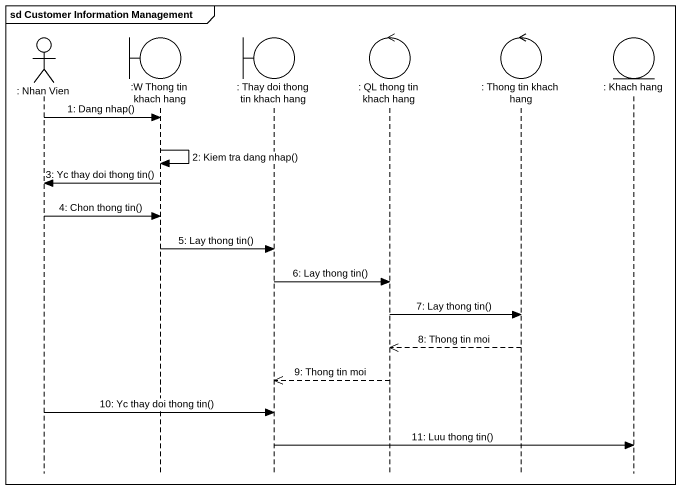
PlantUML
@startuml
mainframe sd Customer Information Management
hide footbox
actor ": Nhan Vien" as Nhan_Vien
boundary ":W Thong tin khach hang" as W_Thong_tin_khach_hang
boundary ": Thay doi thong tin khach hang" as Thay_doi_thong_tin_khach
control ": QL thong tin khach hang" as QL_thong_tin_khach_hang
control ": Thong tin khach hang" as Thong_tin_khach_hang
entity ": Khach hang" as Khach_hang

Nhan_Vien -> W_Thong_tin_khach_hang : 1: Dang nhap()
W_Thong_tin_khach_hang -> W_Thong_tin_khach_hang : 2: Kiem tra dang nhap()
W_Thong_tin_khach_hang -> Nhan_Vien : 3: Yc thay doi thong tin()
Nhan_Vien -> W_Thong_tin_khach_hang : 4: Chon thong tin()
W_Thong_tin_khach_hang -> Thay_doi_thong_tin_khach : 5: Lay thong tin()
Thay_doi_thong_tin_khach -> QL_thong_tin_khach_hang : 6: Lay thong tin()
QL_thong_tin_khach_hang -> Thong_tin_khach_hang : 7: Lay thong tin()
Thong_tin_khach_hang -->> QL_thong_tin_khach_hang : 8: Thong tin moi
QL_thong_tin_khach_hang -->> Thay_doi_thong_tin_khach : 9: Thong tin moi
Nhan_Vien -> Thay_doi_thong_tin_khach : 10: Yc thay doi thong tin()
Thay_doi_thong_tin_khach -> Khach_hang : 11: Luu thong tin()
@enduml
